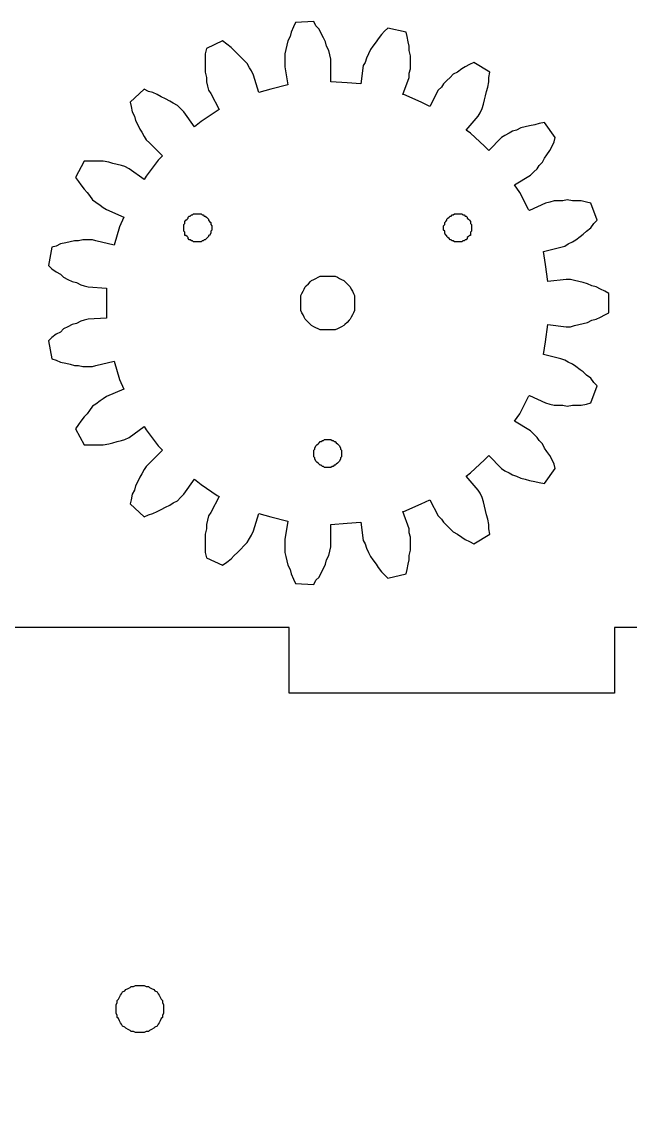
# Model space of a CAD drawing. Header units: millimetres. Extents: x 6 to 592, y 6 to 390.
# Drawn here: x 97.5 to 154.2, y 268.1 to 368.4 of the extents above; entities that cross this region are included whole.
import ezdxf

# ---------------------------------------------------------------- set-up
doc = ezdxf.new("R2010")
doc.units = ezdxf.units.MM
doc.layers.add('CUT', color=1, linetype='Continuous')
doc.layers.add('CUT_INNER', color=1, linetype='Continuous')

msp = doc.modelspace()

# ---------------------------------------------------------------- linework, layer by layer
at = {"layer": 'CUT'}
msp.add_lwpolyline([(124.9, 316.4), (125.2, 316.7), (125.4, 317.1), (125.6, 317.5), (125.8, 317.9), (125.9, 318.3), (126.1, 318.7), (126.2, 319.1), (126.3, 319.5), (126.3, 319.9), (126.3, 321.6), (127.8, 321.7), (129.1, 321.8), (129.3, 320.1), (129.5, 319.8), (129.6, 319.4), (129.8, 319), (130, 318.6), (130.2, 318.3), (130.5, 317.9), (130.7, 317.6), (131, 317.2), (131.3, 316.9), (131.6, 316.6), (133.3, 317), (133.4, 317.4), (133.5, 317.9), (133.6, 318.3), (133.6, 318.7), (133.7, 319.2), (133.7, 319.6), (133.7, 320), (133.7, 320.4), (133.6, 320.8), (133.6, 321.2), (133, 322.8), (133.1, 322.8), (134.7, 323.5), (135.5, 323.9), (136.3, 322.4), (136.6, 322.1), (136.8, 321.8), (137.1, 321.5), (137.4, 321.2), (137.7, 320.9), (138.1, 320.7), (138.5, 320.4), (138.8, 320.2), (139.2, 320), (139.6, 319.8), (141.1, 320.7), (141, 321.2), (141, 321.6), (140.9, 322.1), (140.8, 322.5), (140.7, 322.9), (140.6, 323.3), (140.5, 323.7), (140.4, 324.1), (140.2, 324.5), (140, 324.8), (138.9, 326.1), (139.3, 326.4), (140.6, 327.6), (141, 328), (142.2, 326.8), (142.5, 326.6), (142.9, 326.4), (143.2, 326.2), (143.6, 326.1), (144, 325.9), (144.4, 325.8), (144.8, 325.7), (145.3, 325.6), (145.7, 325.5), (146.2, 325.4), (147.2, 326.8), (147.1, 327.2), (146.9, 327.6), (146.7, 328), (146.4, 328.4), (146.2, 328.7), (146, 329.1), (145.7, 329.4), (145.5, 329.7), (145.2, 330), (144.9, 330.3), (143.4, 331.2), (143.9, 331.9), (144.7, 333.5), (144.8, 333.6), (146.3, 332.9), (146.7, 332.8), (147.1, 332.7), (147.5, 332.7), (147.9, 332.7), (148.3, 332.6), (148.8, 332.7), (149.2, 332.7), (149.6, 332.7), (150.1, 332.8), (150.5, 332.9), (151.1, 334.5), (150.8, 334.8), (150.5, 335.2), (150.1, 335.5), (149.8, 335.8), (149.5, 336), (149.1, 336.3), (148.8, 336.5), (148.4, 336.7), (148.1, 336.9), (147.7, 337), (146.1, 337.4), (146.3, 338.6), (146.5, 340.2), (148.2, 340), (148.6, 340), (149, 340.1), (149.4, 340.2), (149.8, 340.3), (150.2, 340.4), (150.6, 340.6), (151, 340.7), (151.4, 340.9), (151.8, 341.1), (152.2, 341.3), (152.2, 343.1), (151.8, 343.3), (151.4, 343.5), (151, 343.7), (150.6, 343.8), (150.2, 344), (149.8, 344.1), (149.4, 344.2), (149, 344.3), (148.6, 344.4), (148.2, 344.4), (146.5, 344.2), (146.3, 345.8), (146.1, 347), (147.7, 347.4), (148.1, 347.5), (148.4, 347.7), (148.8, 347.9), (149.1, 348.1), (149.5, 348.4), (149.8, 348.6), (150.1, 348.9), (150.5, 349.2), (150.8, 349.6), (151.1, 349.9), (150.5, 351.5), (150.1, 351.6), (149.6, 351.7), (149.2, 351.7), (148.8, 351.7), (148.3, 351.8), (147.9, 351.7), (147.5, 351.7), (147.1, 351.7), (146.7, 351.6), (146.3, 351.5), (144.8, 350.8), (144.7, 350.9), (143.9, 352.5), (143.4, 353.2), (144.9, 354.1), (145.2, 354.4), (145.5, 354.7), (145.7, 355), (146, 355.3), (146.2, 355.7), (146.4, 356), (146.7, 356.4), (146.9, 356.8), (147.1, 357.2), (147.2, 357.6), (146.2, 359), (145.7, 358.9), (145.3, 358.8), (144.8, 358.7), (144.4, 358.6), (144, 358.5), (143.6, 358.3), (143.2, 358.2), (142.9, 358), (142.5, 357.8), (142.2, 357.6), (141, 356.4), (140.6, 356.8), (139.3, 358), (138.9, 358.3), (140, 359.6), (140.2, 359.9), (140.4, 360.3), (140.5, 360.7), (140.6, 361.1), (140.7, 361.5), (140.8, 361.9), (140.9, 362.3), (141, 362.8), (141, 363.2), (141.1, 363.7), (139.6, 364.6), (139.2, 364.4), (138.8, 364.2), (138.5, 364), (138.1, 363.7), (137.7, 363.5), (137.4, 363.2), (137.1, 362.9), (136.8, 362.6), (136.6, 362.3), (136.3, 362), (135.5, 360.5), (134.7, 360.9), (133.1, 361.6), (133, 361.6), (133.6, 363.2), (133.6, 363.6), (133.7, 364), (133.7, 364.4), (133.7, 364.8), (133.7, 365.2), (133.6, 365.7), (133.6, 366.1), (133.5, 366.5), (133.4, 367), (133.3, 367.4), (131.6, 367.8), (131.3, 367.5), (131, 367.2), (130.7, 366.8), (130.5, 366.5), (130.2, 366.1), (130, 365.8), (129.8, 365.4), (129.6, 365), (129.5, 364.6), (129.3, 364.3), (129.1, 362.6), (127.8, 362.7), (126.3, 362.8), (126.3, 364.5), (126.3, 364.9), (126.2, 365.3), (126.1, 365.7), (125.9, 366.1), (125.8, 366.5), (125.6, 366.9), (125.4, 367.3), (125.2, 367.7), (124.9, 368), (124.7, 368.4), (123, 368.3), (122.8, 367.9), (122.6, 367.4), (122.5, 367), (122.3, 366.6), (122.2, 366.2), (122.1, 365.8), (122, 365.4), (122, 365), (122, 364.6), (122, 364.2), (122.3, 362.5), (120.7, 362.1), (119.6, 361.8), (119.1, 363.4), (118.9, 363.8), (118.7, 364.1), (118.5, 364.5), (118.2, 364.8), (117.9, 365.1), (117.6, 365.4), (117.3, 365.7), (117, 366), (116.6, 366.3), (116.2, 366.6), (114.7, 365.9), (114.6, 365.4), (114.6, 365), (114.6, 364.5), (114.6, 364.1), (114.6, 363.7), (114.7, 363.2), (114.7, 362.8), (114.8, 362.4), (114.9, 362), (115.1, 361.7), (115.9, 360.2), (115.7, 360.1), (114.2, 359.1), (113.6, 358.6), (112.6, 360), (112.3, 360.3), (112, 360.6), (111.6, 360.8), (111.3, 361), (110.9, 361.2), (110.5, 361.4), (110.1, 361.6), (109.7, 361.8), (109.3, 361.9), (108.9, 362.1), (107.6, 360.9), (107.7, 360.5), (107.8, 360), (108, 359.6), (108.1, 359.2), (108.3, 358.8), (108.5, 358.4), (108.7, 358.1), (108.9, 357.7), (109.1, 357.4), (109.4, 357.1), (110.6, 355.9), (110.2, 355.5), (109.1, 354), (108.9, 353.7), (107.5, 354.7), (107.1, 354.9), (106.8, 355), (106.4, 355.1), (106, 355.2), (105.6, 355.3), (105.1, 355.4), (104.7, 355.4), (104.2, 355.4), (103.8, 355.4), (103.3, 355.4), (102.5, 353.9), (102.8, 353.5), (103, 353.2), (103.3, 352.8), (103.6, 352.5), (103.8, 352.2), (104.1, 351.8), (104.4, 351.6), (104.8, 351.3), (105.1, 351.1), (105.4, 350.9), (107, 350.2), (106.6, 349.3), (106.1, 347.6), (104.4, 348), (104.1, 348.1), (103.7, 348.1), (103.2, 348.1), (102.8, 348), (102.4, 348), (102, 347.9), (101.6, 347.8), (101.1, 347.7), (100.7, 347.5), (100.3, 347.4), (100, 345.7), (100.3, 345.4), (100.7, 345.1), (101.1, 344.9), (101.4, 344.6), (101.8, 344.4), (102.2, 344.2), (102.6, 344.1), (103, 343.9), (103.3, 343.8), (103.7, 343.7), (105.4, 343.6), (105.4, 342.2), (105.4, 340.8), (103.7, 340.7), (103.3, 340.6), (103, 340.5), (102.6, 340.3), (102.2, 340.2), (101.8, 340), (101.4, 339.8), (101.1, 339.5), (100.7, 339.3), (100.3, 339), (100, 338.7), (100.3, 337), (100.7, 336.9), (101.1, 336.7), (101.6, 336.6), (102, 336.5), (102.4, 336.4), (102.8, 336.4), (103.2, 336.3), (103.7, 336.3), (104.1, 336.3), (104.4, 336.4), (106.1, 336.8), (106.6, 335.1), (107, 334.2), (105.4, 333.5), (105.1, 333.3), (104.8, 333.1), (104.4, 332.8), (104.1, 332.6), (103.8, 332.2), (103.6, 331.9), (103.3, 331.6), (103, 331.2), (102.8, 330.9), (102.5, 330.5), (103.3, 329), (103.8, 329), (104.2, 329), (104.7, 329), (105.1, 329), (105.6, 329.1), (106, 329.2), (106.4, 329.3), (106.8, 329.4), (107.1, 329.5), (107.5, 329.7), (108.9, 330.7), (109.1, 330.4), (110.2, 328.9), (110.6, 328.5), (109.4, 327.3), (109.1, 327), (108.9, 326.7), (108.7, 326.3), (108.5, 326), (108.3, 325.6), (108.1, 325.2), (108, 324.8), (107.8, 324.4), (107.7, 323.9), (107.6, 323.5), (108.9, 322.3), (109.3, 322.5), (109.7, 322.6), (110.1, 322.8), (110.5, 323), (110.9, 323.2), (111.3, 323.4), (111.6, 323.6), (112, 323.8), (112.3, 324.1), (112.6, 324.4), (113.6, 325.8), (114.2, 325.3), (115.7, 324.3), (115.9, 324.2), (115.1, 322.7), (114.9, 322.4), (114.8, 322), (114.7, 321.6), (114.7, 321.2), (114.6, 320.7), (114.6, 320.3), (114.6, 319.9), (114.6, 319.4), (114.6, 319), (114.7, 318.5), (116.2, 317.8), (116.6, 318.1), (117, 318.4), (117.3, 318.7), (117.6, 319), (117.9, 319.3), (118.2, 319.6), (118.5, 319.9), (118.7, 320.3), (118.9, 320.6), (119.1, 321), (119.6, 322.6), (120.7, 322.3), (122.3, 321.9), (122, 320.2), (122, 319.8), (122, 319.4), (122, 319), (122.1, 318.6), (122.2, 318.2), (122.3, 317.8), (122.5, 317.4), (122.6, 317), (122.8, 316.5), (123, 316.1), (124.7, 316), (124.9, 316.4)], close=True, dxfattribs=at)
msp.add_lwpolyline([(208, 312), (152.7, 312), (152.7, 305.9), (122.4, 305.9), (122.4, 312), (67, 312), (67, 305.9), (36.7, 305.9), (36.7, 312), (9, 312), (9, 282), (6, 282), (6, 242), (9, 242), (9, 182), (6, 182), (6, 142)], dxfattribs=at)
at = {"layer": 'CUT_INNER'}
for points in [[(113.8, 347.9), (113.6, 347.9), (113.5, 347.9), (113.4, 348), (113.3, 348), (113.2, 348.1), (113.1, 348.1), (113, 348.2), (113, 348.3), (112.9, 348.4), (112.8, 348.5), (112.7, 348.5), (112.7, 348.7), (112.7, 348.8), (112.6, 348.9), (112.6, 349), (112.6, 349.1), (112.6, 349.2), (112.6, 349.3), (112.6, 349.4), (112.6, 349.5), (112.7, 349.6), (112.7, 349.7), (112.7, 349.8), (112.8, 349.9), (112.9, 350), (113, 350.1), (113, 350.2), (113.1, 350.3), (113.2, 350.3), (113.3, 350.4), (113.4, 350.4), (113.5, 350.5), (113.6, 350.5), (113.8, 350.5), (113.9, 350.5), (114, 350.5), (114.1, 350.5), (114.2, 350.5), (114.3, 350.4), (114.4, 350.4), (114.5, 350.3), (114.6, 350.3), (114.7, 350.2), (114.8, 350.1), (114.9, 350), (114.9, 349.9), (115, 349.8), (115.1, 349.7), (115.1, 349.6), (115.1, 349.5), (115.2, 349.4), (115.2, 349.3), (115.2, 349.2), (115.2, 349.1), (115.2, 349), (115.1, 348.9), (115.1, 348.8), (115.1, 348.7), (115, 348.5), (114.9, 348.5), (114.9, 348.4), (114.8, 348.3), (114.7, 348.2), (114.6, 348.1), (114.5, 348.1), (114.4, 348), (114.3, 348), (114.2, 347.9), (114.1, 347.9), (114, 347.9), (113.9, 347.9), (113.8, 347.9)], [(138, 347.9), (137.9, 347.9), (137.8, 347.9), (137.7, 348), (137.6, 348), (137.5, 348.1), (137.4, 348.1), (137.3, 348.2), (137.2, 348.3), (137.1, 348.4), (137.1, 348.5), (137, 348.5), (136.9, 348.7), (136.9, 348.8), (136.9, 348.9), (136.8, 349), (136.8, 349.1), (136.8, 349.2), (136.8, 349.3), (136.8, 349.4), (136.9, 349.5), (136.9, 349.6), (136.9, 349.7), (137, 349.8), (137.1, 349.9), (137.1, 350), (137.2, 350.1), (137.3, 350.2), (137.4, 350.3), (137.5, 350.3), (137.6, 350.4), (137.7, 350.4), (137.8, 350.5), (137.9, 350.5), (138, 350.5), (138.1, 350.5), (138.2, 350.5), (138.4, 350.5), (138.5, 350.5), (138.6, 350.4), (138.7, 350.4), (138.8, 350.3), (138.9, 350.3), (139, 350.2), (139, 350.1), (139.1, 350), (139.2, 349.9), (139.3, 349.8), (139.3, 349.7), (139.3, 349.6), (139.4, 349.5), (139.4, 349.4), (139.4, 349.3), (139.4, 349.2), (139.4, 349.1), (139.4, 349), (139.4, 348.9), (139.3, 348.8), (139.3, 348.7), (139.3, 348.5), (139.2, 348.5), (139.1, 348.4), (139, 348.3), (139, 348.2), (138.9, 348.1), (138.8, 348.1), (138.7, 348), (138.6, 348), (138.5, 347.9), (138.4, 347.9), (138.2, 347.9), (138.1, 347.9), (138, 347.9)], [(125.8, 339.7), (125.6, 339.7), (125.3, 339.7), (125.1, 339.8), (124.9, 339.9), (124.7, 340), (124.5, 340.1), (124.4, 340.2), (124.2, 340.4), (124, 340.6), (123.9, 340.7), (123.8, 340.9), (123.7, 341.1), (123.6, 341.3), (123.5, 341.5), (123.5, 341.8), (123.5, 342), (123.5, 342.2), (123.5, 342.4), (123.5, 342.6), (123.5, 342.9), (123.6, 343.1), (123.7, 343.3), (123.8, 343.5), (123.9, 343.7), (124, 343.8), (124.2, 344), (124.4, 344.2), (124.5, 344.3), (124.7, 344.4), (124.9, 344.5), (125.1, 344.6), (125.3, 344.7), (125.6, 344.7), (125.8, 344.7), (126, 344.7), (126.2, 344.7), (126.4, 344.7), (126.7, 344.7), (126.9, 344.6), (127.1, 344.5), (127.3, 344.4), (127.5, 344.3), (127.6, 344.2), (127.8, 344), (128, 343.8), (128.1, 343.7), (128.2, 343.5), (128.3, 343.3), (128.4, 343.1), (128.5, 342.9), (128.5, 342.6), (128.5, 342.4), (128.5, 342.2), (128.5, 342), (128.5, 341.8), (128.5, 341.5), (128.4, 341.3), (128.3, 341.1), (128.2, 340.9), (128.1, 340.7), (128, 340.6), (127.8, 340.4), (127.6, 340.2), (127.5, 340.1), (127.3, 340), (127.1, 339.9), (126.9, 339.8), (126.7, 339.7), (126.4, 339.7), (126.2, 339.7), (126, 339.7), (125.8, 339.7)], [(125.9, 326.9), (125.8, 326.9), (125.7, 326.9), (125.6, 327), (125.5, 327), (125.4, 327.1), (125.3, 327.1), (125.2, 327.2), (125.1, 327.3), (125, 327.4), (124.9, 327.5), (124.8, 327.7), (124.8, 327.8), (124.7, 327.9), (124.7, 328), (124.7, 328.1), (124.7, 328.2), (124.7, 328.3), (124.7, 328.4), (124.7, 328.5), (124.8, 328.6), (124.8, 328.7), (124.9, 328.9), (125, 329), (125.1, 329.1), (125.2, 329.2), (125.3, 329.3), (125.4, 329.3), (125.5, 329.4), (125.6, 329.4), (125.7, 329.5), (125.8, 329.5), (125.9, 329.5), (126, 329.5), (126.1, 329.5), (126.2, 329.5), (126.3, 329.5), (126.4, 329.4), (126.5, 329.4), (126.6, 329.3), (126.7, 329.3), (126.8, 329.2), (126.9, 329.1), (127, 329), (127.1, 328.9), (127.2, 328.7), (127.2, 328.6), (127.3, 328.5), (127.3, 328.4), (127.3, 328.3), (127.3, 328.2), (127.3, 328.1), (127.3, 328), (127.3, 327.9), (127.2, 327.8), (127.2, 327.7), (127.1, 327.5), (127, 327.4), (126.9, 327.3), (126.8, 327.2), (126.7, 327.1), (126.6, 327.1), (126.5, 327), (126.4, 327), (126.3, 326.9), (126.2, 326.9), (126.1, 326.9), (126, 326.9), (125.9, 326.9)], [(108.3, 274.3), (108.1, 274.3), (107.9, 274.4), (107.7, 274.4), (107.6, 274.5), (107.4, 274.6), (107.2, 274.7), (107.1, 274.8), (106.9, 274.9), (106.8, 275.1), (106.7, 275.2), (106.6, 275.4), (106.5, 275.6), (106.4, 275.7), (106.4, 275.9), (106.3, 276.1), (106.3, 276.3), (106.3, 276.5), (106.3, 276.7), (106.3, 276.9), (106.4, 277.1), (106.4, 277.3), (106.5, 277.4), (106.6, 277.6), (106.7, 277.8), (106.8, 277.9), (106.9, 278.1), (107.1, 278.2), (107.2, 278.3), (107.4, 278.4), (107.6, 278.5), (107.7, 278.6), (107.9, 278.6), (108.1, 278.7), (108.3, 278.7), (108.5, 278.7), (108.7, 278.7), (108.9, 278.7), (109.1, 278.6), (109.3, 278.6), (109.4, 278.5), (109.6, 278.4), (109.8, 278.3), (109.9, 278.2), (110.1, 278.1), (110.2, 277.9), (110.3, 277.8), (110.4, 277.6), (110.5, 277.4), (110.6, 277.3), (110.6, 277.1), (110.7, 276.9), (110.7, 276.7), (110.7, 276.5), (110.7, 276.3), (110.7, 276.1), (110.6, 275.9), (110.6, 275.7), (110.5, 275.6), (110.4, 275.4), (110.3, 275.2), (110.2, 275.1), (110.1, 274.9), (109.9, 274.8), (109.8, 274.7), (109.6, 274.6), (109.4, 274.5), (109.3, 274.4), (109.1, 274.4), (108.9, 274.3), (108.7, 274.3), (108.5, 274.3), (108.3, 274.3)]]:
    msp.add_lwpolyline(points, close=True, dxfattribs=at)

doc.saveas('drawing.dxf')
